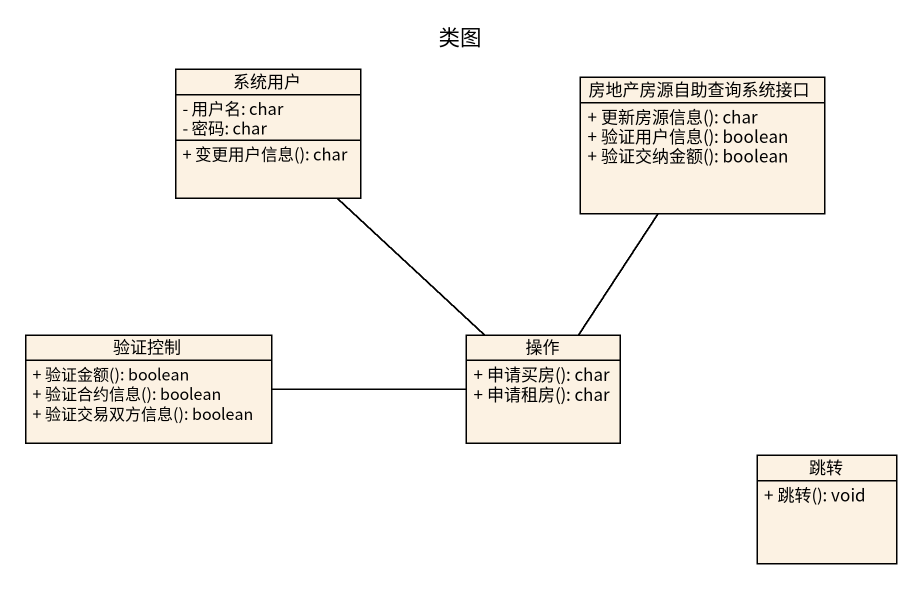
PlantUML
@startuml
title 类图
hide circle
hide empty members
skinparam classAttributeIconSize 0
class 系统用户 {
  - 用户名: char
  - 密码: char
  + 变更用户信息(): char
}
class 房地产房源自助查询系统接口 {
  + 更新房源信息(): char
  + 验证用户信息(): boolean
  + 验证交纳金额(): boolean
}
class 验证控制 {
  + 验证金额(): boolean
  + 验证合约信息(): boolean
  + 验证交易双方信息(): boolean
}
class 操作 {
  + 申请买房(): char
  + 申请租房(): char
}
class 跳转 {
  + 跳转(): void
}
操作 -up- 系统用户
操作 -up- 房地产房源自助查询系统接口
操作 -left- 验证控制
@enduml
